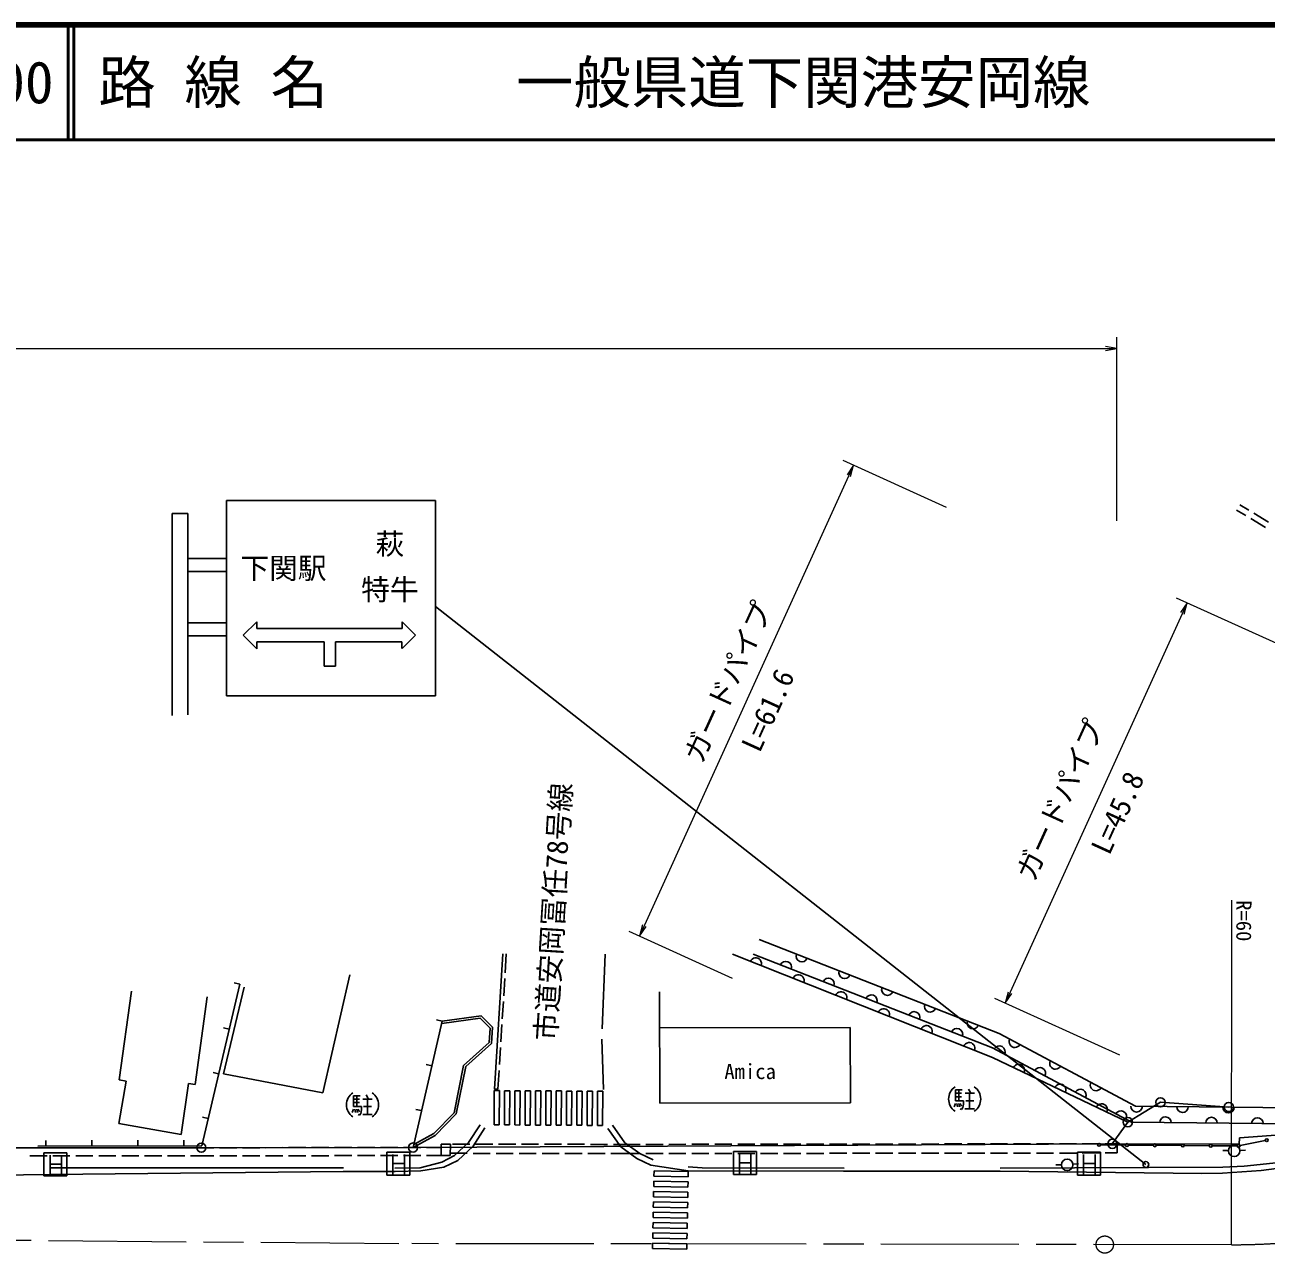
# Model space of a CAD drawing. Units: millimetres, scale not verified. Extents: x 40000 to 680000, y 20000 to 380000.
# Drawn here: x 173982 to 282034, y 273062 to 380000 of the extents above; entities that cross this region are included whole.
import ezdxf
from ezdxf.enums import TextEntityAlignment as Align

# ---------------------------------------------------------------- set-up
doc = ezdxf.new("R2010")
doc.units = ezdxf.units.MM
doc.header["$LTSCALE"] = 1000
doc.linetypes.add('CHAIN', pattern=[18.5, 12, -1.5, 3.5, -1.5])
for name, color, linetype, lineweight in [('M-BGD', 7, 'Continuous', 25), ('M-BMK', 2, 'CHAIN', 13), ('M-BMK-ROW', 30, 'Continuous', 25), ('M-STR-HTXT', 7, 'Continuous', 13), ('M-STR-STRC', 7, 'Continuous', 25), ('M-TTL', 2, 'Continuous', 140), ('M-TTL-LINE', 7, 'Continuous', 50)]:
    doc.layers.add(name, color=color, linetype=linetype, lineweight=lineweight)
doc.layers.add('M-BMK-HTXT', color=7, linetype='Continuous')
doc.layers.add('M-TTL-TXT', color=7, linetype='Continuous')
doc.styles.add('ＭＳ ゴシック', font='')
doc.styles.get('ＭＳ ゴシック').set_extended_font_data('MS Gothic')

# ---------------------------------------------------------------- blocks, each defined once
blk = doc.blocks.new('open_arrow')
at = {"color": 0, "linetype": 'Continuous', "lineweight": -2}
blk.add_lwpolyline([(7.5, 1.25), (0, 0), (7.5, -1.25)], dxfattribs=at)

msp = doc.modelspace()

# ---------------------------------------------------------------- linework, layer by layer
at = {"layer": 'M-BGD'}
for p, q in [((280537, 337744), (279744, 338222)), ((280256, 337272), (279460, 337751)), ((282250, 336712), (280966, 337486)), ((281969, 336239), (280684, 337014)), ((258787, 292199), (237889, 300384)), ((214866, 287351), (215594, 299126)), ((215791, 297462), (215893, 299108)), ((224228, 292588), (224488, 299107)), ((258211, 290095), (235571, 299084)), ((258200, 290926), (237379, 299080)), ((199920, 287019), (202276, 297303)), ((193075, 296224), (191282, 288687)), ((192684, 296470), (192198, 296585)), ((215668, 295466), (215761, 296963)), ((183276, 295878), (182188, 288149)), ((188802, 287742), (189854, 295378)), ((229223, 295817), (229246, 286118)), ((215545, 293470), (215637, 294967)), ((210315, 293266), (207770, 282256)), ((210315, 293266), (209828, 293378)), ((213622, 293527), (210267, 293057)), ((213694, 293739), (210315, 293266)), ((214473, 292661), (213622, 293527)), ((214678, 292737), (213694, 293739)), ((215421, 291473), (215514, 292971)), ((191768, 292576), (191281, 292691)), ((214398, 291411), (214473, 292661)), ((214593, 291317), (214678, 292737)), ((245827, 292716), (229231, 292678)), ((245843, 286156), (245827, 292716)), ((270672, 285852), (258787, 292199)), ((212173, 289406), (214398, 291411)), ((212356, 289302), (214593, 291317)), ((215298, 289477), (215390, 290974)), ((224355, 287319), (224213, 291694)), ((270316, 284455), (258200, 290926)), ((258211, 290095), (269997, 284469)), ((190852, 288683), (190365, 288797)), ((191282, 288687), (199920, 287019)), ((209414, 289368), (208927, 289481)), ((211355, 285278), (212173, 289406)), ((211540, 285181), (212356, 289302)), ((215165, 287333), (215267, 288978)), ((182790, 288030), (182173, 284344)), ((182188, 288149), (182790, 288030)), ((187603, 283387), (188240, 287838)), ((188240, 287838), (188802, 287742)), ((202577, 285831), (202577, 286768)), ((202577, 286768), (203162, 286768)), ((202577, 286477), (203107, 286477)), ((202874, 286768), (202874, 285831)), ((203404, 286477), (204226, 286477)), ((203404, 286477), (204219, 286477)), ((203695, 286833), (203870, 286539)), ((203808, 286477), (203808, 285126)), ((214866, 287351), (215165, 287333)), ((254993, 286334), (254993, 287272)), ((254993, 287272), (255578, 287272)), ((254993, 286981), (255523, 286981)), ((254993, 286686), (255520, 286686)), ((255290, 287272), (255290, 286334)), ((255820, 286981), (256642, 286981)), ((255820, 286981), (256635, 286981)), ((256111, 287336), (256286, 287042)), ((256224, 286981), (256224, 285629)), ((202579, 285595), (202462, 285304)), ((202577, 286183), (203104, 286183)), ((203285, 285831), (202577, 285831)), ((202697, 285596), (202757, 285304)), ((202873, 285595), (202931, 285306)), ((202990, 285595), (203108, 285360)), ((203226, 285236), (203285, 285527)), ((203285, 285527), (203285, 285831)), ((203462, 285831), (204161, 285831)), ((208513, 285471), (208026, 285584)), ((209590, 283473), (211355, 285278)), ((229246, 286118), (245843, 286156)), ((254995, 286098), (254878, 285808)), ((255701, 286334), (254993, 286334)), ((255113, 286100), (255173, 285808)), ((255289, 286098), (255347, 285809)), ((255406, 286098), (255524, 285863)), ((255410, 285632), (255520, 285571)), ((255520, 285571), (255642, 285739)), ((255642, 285739), (255701, 286030)), ((255701, 286030), (255701, 286334)), ((255817, 285629), (256632, 285629)), ((255878, 286334), (256577, 286334)), ((285294, 285718), (270672, 285852)), ((182173, 284344), (187603, 283387)), ((189935, 284789), (189449, 284904)), ((202994, 285129), (203104, 285068)), ((203104, 285068), (203226, 285236)), ((203401, 285126), (204216, 285126)), ((209712, 283312), (211540, 285181)), ((212614, 282691), (213606, 284240)), ((225146, 284200), (226216, 282678)), ((269997, 284469), (268637, 282578)), ((285526, 284316), (270316, 284455)), ((207770, 282256), (209712, 283312)), ((207830, 282517), (209590, 283473)), ((279686, 282545), (279716, 283104)), ((279716, 283104), (284025, 283426)), ((174412, 282235), (175912, 282236)), ((175816, 282376), (175815, 282876)), ((176412, 282236), (177912, 282237)), ((178412, 282237), (179912, 282238)), ((179816, 282388), (179815, 282888)), ((180412, 282238), (181912, 282239)), ((182412, 282239), (183912, 282240)), ((183816, 282399), (183815, 282899)), ((184412, 282241), (185912, 282242)), ((186412, 282242), (187912, 282243)), ((187816, 282410), (187815, 282910)), ((188412, 282243), (189174, 282243)), ((189174, 282243), (190441, 282244)), ((190941, 282245), (192441, 282246)), ((192941, 282246), (194441, 282247)), ((194941, 282247), (196441, 282249)), ((196941, 282249), (198441, 282250)), ((198941, 282250), (200441, 282251)), ((200941, 282252), (202441, 282253)), ((202941, 282253), (204441, 282254)), ((204941, 282254), (206441, 282256)), ((206941, 282256), (208441, 282257)), ((208941, 282257), (210208, 282258)), ((210208, 281558), (210212, 282552)), ((210212, 282552), (211020, 282549)), ((211020, 282549), (211016, 281555)), ((211217, 282556), (212708, 282554)), ((211368, 281556), (212614, 282691)), ((213208, 282553), (214708, 282551)), ((215208, 282550), (216708, 282548)), ((217208, 282547), (218708, 282544)), ((219208, 282544), (220708, 282541)), ((221208, 282540), (222708, 282538)), ((223208, 282537), (224708, 282535)), ((225208, 282534), (226698, 282532)), ((226216, 282678), (227509, 281728)), ((226491, 282533), (227531, 282534)), ((228031, 282535), (229531, 282537)), ((230031, 282537), (231531, 282539)), ((232031, 282540), (233531, 282542)), ((234031, 282542), (235531, 282544)), ((236031, 282545), (237531, 282547)), ((238031, 282547), (239531, 282549)), ((240031, 282550), (241531, 282552)), ((242031, 282553), (243531, 282554)), ((244031, 282555), (245531, 282557)), ((246031, 282558), (247531, 282560)), ((248031, 282560), (249531, 282562)), ((250031, 282563), (251531, 282565)), ((252031, 282565), (253531, 282567)), ((254031, 282568), (255531, 282570)), ((256031, 282571), (257531, 282572)), ((258031, 282573), (259531, 282575)), ((260031, 282576), (261531, 282578)), ((262031, 282578), (263531, 282580)), ((264031, 282581), (265531, 282583)), ((266031, 282583), (267531, 282585)), ((268031, 282586), (269071, 282587)), ((268637, 282578), (279686, 282545)), ((269072, 281787), (269071, 282587)), ((279748, 281996), (280248, 282021)), ((174412, 281535), (175912, 281536)), ((176412, 281536), (177912, 281537)), ((178412, 281537), (179912, 281538)), ((180412, 281538), (181912, 281539)), ((182412, 281539), (183912, 281540)), ((184412, 281541), (185912, 281542)), ((186412, 281542), (187912, 281543)), ((188412, 281543), (189175, 281543)), ((189175, 281543), (190442, 281544)), ((190942, 281545), (192442, 281546)), ((192942, 281546), (194442, 281547)), ((194942, 281547), (196442, 281549)), ((196942, 281549), (198442, 281550)), ((198942, 281550), (200442, 281551)), ((200942, 281552), (202442, 281553)), ((202942, 281553), (204442, 281554)), ((204942, 281554), (206442, 281556)), ((206942, 281556), (208442, 281557)), ((208404, 280494), (210265, 280971)), ((208942, 281557), (210208, 281558)), ((211016, 281555), (210208, 281558)), ((210265, 280971), (211368, 281556)), ((211009, 281757), (212499, 281755)), ((212999, 281754), (214499, 281752)), ((214999, 281751), (216499, 281749)), ((216999, 281748), (218499, 281745)), ((218999, 281745), (220499, 281742)), ((220999, 281741), (222499, 281739)), ((222999, 281738), (224499, 281736)), ((224999, 281735), (226490, 281733)), ((226490, 281733), (227531, 281734)), ((227509, 281728), (228677, 281189)), ((228031, 281735), (229531, 281737)), ((230031, 281737), (231531, 281739)), ((232031, 281740), (233531, 281742)), ((234031, 281742), (235531, 281744)), ((236031, 281745), (237531, 281747)), ((238031, 281747), (239531, 281749)), ((240031, 281750), (241531, 281752)), ((242031, 281753), (243531, 281754)), ((244031, 281755), (245531, 281757)), ((246031, 281758), (247531, 281760)), ((248031, 281760), (249531, 281762)), ((250031, 281763), (251531, 281765)), ((252031, 281765), (253531, 281767)), ((254031, 281768), (255531, 281770)), ((256031, 281771), (257531, 281772)), ((258031, 281773), (259531, 281775)), ((260031, 281776), (261531, 281778)), ((262031, 281778), (263531, 281780)), ((264031, 281781), (265531, 281783)), ((266031, 281783), (267531, 281785)), ((268031, 281786), (269072, 281787)), ((278749, 281990), (278250, 282009)), ((283155, 280966), (280108, 280641)), ((176208, 280480), (201711, 280489)), ((206174, 280458), (208404, 280494)), ((231724, 280571), (232941, 280495)), ((232941, 280495), (245301, 280470)), ((278275, 280558), (258879, 280459)), ((264216, 280753), (263716, 280749)), ((265214, 280801), (265712, 280846)), ((280108, 280641), (278275, 280558))]:
    msp.add_line(p, q, dxfattribs=at)
msp.add_lwpolyline([(192684, 296470), (189376, 282414), (175124, 282375)], dxfattribs=at)
for centre in [(279249, 281972), (264716, 280757)]:
    msp.add_circle(centre, 500, dxfattribs=at)
for centre, radius, start, end in [((237597, 298280), 500, 338.34448, 158.34448), ((240218, 297968), 500, 338.61276, 158.61276), ((241614, 298925), 500, 158.61276, 338.61276), ((241314, 296803), 500, 338.34448, 158.34448), ((245338, 297466), 500, 158.61276, 338.61276), ((243942, 296509), 500, 338.61276, 158.61276), ((249063, 296008), 500, 158.61276, 338.61276), ((245032, 295327), 500, 338.34448, 158.34448), ((247667, 295051), 500, 338.61276, 158.61276), ((248750, 293851), 500, 338.34448, 158.34448), ((251391, 293592), 500, 338.61276, 158.61276), ((252787, 294549), 500, 158.61276, 338.61276), ((252467, 292375), 500, 338.34448, 158.34448), ((256512, 293090), 500, 158.61276, 338.61276), ((255116, 292133), 500, 338.61276, 158.61276), ((256185, 290899), 500, 338.34448, 158.34448), ((258807, 290602), 500, 331.89447, 151.89447), ((260160, 291466), 500, 151.89447, 331.89447), ((263688, 289582), 500, 151.89447, 331.89447), ((260494, 289005), 500, 334.48584, 154.48584), ((262335, 288717), 500, 331.89447, 151.89447), ((255653, 286481), 1264, 123.85503, 236.14497), ((255924, 286481), 1264, 303.85503, 56.14497), ((264104, 287282), 500, 334.48584, 154.48584), ((267217, 287697), 500, 151.89447, 331.89447), ((203237, 285977), 1264, 123.85503, 236.14497), ((203508, 285977), 1264, 303.85503, 56.14497), ((265863, 286833), 500, 331.89447, 151.89447), ((267714, 285559), 500, 334.48584, 154.48584), ((269392, 284948), 500, 331.89447, 151.89447), ((270755, 285851), 500, 179.47681, 359.47681), ((274755, 285814), 500, 179.47681, 359.47681), ((278754, 285778), 500, 179.47681, 359.47681), ((273268, 284428), 500, 359.47681, 179.47681), ((277268, 284391), 500, 359.47681, 179.47681), ((281268, 284355), 500, 359.47681, 179.47681)]:
    msp.add_arc(centre, radius, start, end, dxfattribs=at)
at = {"layer": 'M-BMK'}
for p in [(139030, 274494), (279003, 273798)]:
    msp.add_line(p, (207659, 273891), dxfattribs=at)
msp.add_circle((267985, 273812), 750, dxfattribs=at)
msp.add_arc((279082, 333798), 60000, 269.92532, 331.04508, dxfattribs=at)
at = {"layer": 'M-BMK-ROW'}
for points in [[(207770, 282256), (268637, 282578), (269997, 284469), (272831, 286197), (278778, 285783)], [(67997, 282486), (69039, 282488), (106572, 282496), (127149, 282548), (130047, 282555), (131093, 282259), (168353, 282233), (170804, 282233), (189342, 282242), (207770, 282256)]]:
    msp.add_lwpolyline(points, dxfattribs=at)
for centre in [(272831, 286197), (278778, 285783), (269997, 284469), (189342, 282242), (207770, 282256), (268637, 282578)]:
    msp.add_circle(centre, 400, dxfattribs=at)
at = {"layer": 'M-STR-HTXT'}
for p, q in [((269044, 336815), (269044, 352815)), ((67968, 351815), (269044, 351815)), ((246112, 341668), (227492, 300656)), ((254210, 337991), (245201, 342081)), ((275152, 329672), (259327, 294816)), ((285108, 325152), (274242, 330086)), ((279003, 273798), (279042, 303798)), ((235590, 296980), (226582, 301070)), ((269283, 290296), (258417, 295230))]:
    msp.add_line(p, q, dxfattribs=at)
at = {"layer": 'M-STR-STRC'}
for p, q in [((191523, 338603), (209715, 338603)), ((191523, 321573), (191523, 338603)), ((209715, 321573), (209715, 338603)), ((186819, 337449), (186819, 319859)), ((186819, 337449), (188163, 337449)), ((188163, 337449), (188163, 319940)), ((188163, 333529), (191523, 333529)), ((191523, 332409), (188163, 332409)), ((271565, 280780), (209715, 329351)), ((188163, 327929), (191523, 327929)), ((193001, 326859), (194171, 328029)), ((194171, 328029), (194171, 327453)), ((201035, 327453), (194171, 327453)), ((201035, 327453), (206826, 327453)), ((207996, 326868), (206826, 328038)), ((206826, 328038), (206826, 327453)), ((191523, 326809), (188163, 326809)), ((194171, 325689), (193001, 326859)), ((206826, 325698), (207996, 326868)), ((194171, 326283), (194171, 325689)), ((200039, 326283), (194171, 326283)), ((200041, 326283), (200039, 324171)), ((201033, 326283), (201031, 324171)), ((206793, 326283), (201033, 326283)), ((206793, 326283), (206793, 325698)), ((201031, 324171), (200039, 324171)), ((191523, 321573), (209715, 321573)), ((214822, 284231), (214838, 287212)), ((214838, 287212), (215288, 287210)), ((215272, 284228), (215288, 287210)), ((215722, 284226), (215738, 287208)), ((215738, 287208), (216188, 287205)), ((216172, 284224), (216188, 287205)), ((216622, 284222), (216638, 287203)), ((216638, 287203), (217087, 287201)), ((217072, 284219), (217087, 287201)), ((217522, 284217), (217537, 287198)), ((217537, 287198), (217987, 287196)), ((217972, 284215), (217987, 287196)), ((218422, 284212), (218437, 287194)), ((218437, 287194), (218887, 287192)), ((218872, 284210), (218887, 287192)), ((219322, 284208), (219337, 287189)), ((219337, 287189), (219787, 287187)), ((219772, 284205), (219787, 287187)), ((220222, 284203), (220237, 287185)), ((220237, 287185), (220687, 287182)), ((220672, 284201), (220687, 287182)), ((221122, 284198), (221137, 287180)), ((221137, 287180), (221587, 287178)), ((221572, 284196), (221587, 287178)), ((222022, 284194), (222037, 287175)), ((222037, 287175), (222487, 287173)), ((222472, 284192), (222487, 287173)), ((222922, 284189), (222937, 287171)), ((222937, 287171), (223387, 287169)), ((223372, 284187), (223387, 287169)), ((223822, 284185), (223837, 287166)), ((223837, 287166), (224287, 287164)), ((224272, 284182), (224287, 287164)), ((215272, 284228), (214822, 284231)), ((216172, 284224), (215722, 284226)), ((217072, 284219), (216622, 284222)), ((217972, 284215), (217522, 284217)), ((218872, 284210), (218422, 284212)), ((219772, 284205), (219322, 284208)), ((220672, 284201), (220222, 284203)), ((221572, 284196), (221122, 284198)), ((222472, 284192), (222022, 284194)), ((223372, 284187), (222922, 284189)), ((224272, 284182), (223822, 284185)), ((212999, 282366), (214027, 283971)), ((224737, 283913), (225854, 282324)), ((211658, 281143), (212999, 282366)), ((225854, 282324), (227253, 281296)), ((267612, 282497), (269792, 282479)), ((270042, 282477), (272222, 282459)), ((272472, 282457), (274652, 282439)), ((274902, 282437), (277082, 282419)), ((277332, 282417), (279512, 282399)), ((279760, 282423), (281959, 282878)), ((177635, 281799), (175635, 281799)), ((175635, 281799), (175635, 279799)), ((176175, 279884), (176175, 281584)), ((177167, 281594), (177167, 279890)), ((177635, 279799), (177635, 281799)), ((207486, 281857), (205486, 281857)), ((205486, 281857), (205486, 279857)), ((206026, 279942), (206026, 281642)), ((207018, 281653), (207018, 279948)), ((207486, 279857), (207486, 281857)), ((210463, 280550), (211658, 281143)), ((227253, 281296), (228467, 280735)), ((237655, 281913), (235655, 281913)), ((235655, 281913), (235655, 279913)), ((236196, 279998), (236196, 281698)), ((237187, 281709), (237187, 280004)), ((237655, 279913), (237655, 281913)), ((267603, 281859), (265603, 281859)), ((265603, 281859), (265603, 279859)), ((266144, 279943), (266144, 281643)), ((267135, 281654), (267135, 279949)), ((267603, 279859), (267603, 281859)), ((281590, 280255), (287455, 281029)), ((176197, 279907), (165325, 279809)), ((176175, 280799), (177167, 280799)), ((201685, 280172), (176197, 279907)), ((206227, 280181), (201685, 280172)), ((205486, 279857), (207486, 279857)), ((206026, 280857), (207018, 280857)), ((208458, 280233), (206227, 280181)), ((210463, 280550), (208458, 280233)), ((231713, 280218), (228467, 280735)), ((228740, 279771), (228749, 280221)), ((231729, 280164), (228749, 280221)), ((231713, 280218), (245247, 280192)), ((231729, 280164), (231721, 279715)), ((235655, 279913), (237655, 279913)), ((236196, 280913), (237187, 280913)), ((258885, 280197), (245247, 280192)), ((258885, 280197), (276439, 280008)), ((265603, 279859), (267603, 279859)), ((266144, 280859), (267135, 280859)), ((276439, 280008), (278246, 280026)), ((278246, 280026), (281590, 280255)), ((175635, 279799), (177635, 279799)), ((228723, 278871), (228732, 279321)), ((231703, 278815), (228723, 278871)), ((231712, 279265), (228732, 279321)), ((231721, 279715), (228740, 279771)), ((231712, 279265), (231703, 278815)), ((228706, 277972), (228715, 278421)), ((231686, 277915), (228706, 277972)), ((231695, 278365), (228715, 278421)), ((231695, 278365), (231686, 277915)), ((228672, 276172), (228680, 276622)), ((231661, 276565), (228680, 276622)), ((228689, 277072), (228697, 277522)), ((231669, 277015), (228689, 277072)), ((231678, 277465), (228697, 277522)), ((231678, 277465), (231669, 277015)), ((228655, 275272), (228663, 275722)), ((231644, 275665), (228663, 275722)), ((231652, 276115), (228672, 276172)), ((231644, 275665), (231635, 275215)), ((231661, 276565), (231652, 276115)), ((228638, 274372), (228646, 274822)), ((231626, 274765), (228646, 274822)), ((231635, 275215), (228655, 275272)), ((231626, 274765), (231618, 274316)), ((228620, 273472), (228629, 273922)), ((231601, 273416), (228620, 273472)), ((231609, 273866), (228629, 273922)), ((231618, 274316), (228638, 274372)), ((231609, 273866), (231601, 273416))]:
    msp.add_line(p, q, dxfattribs=at)
for centre, radius in [((267487, 282498), 125), ((269917, 282478), 125), ((272347, 282458), 125), ((274777, 282438), 125), ((277207, 282418), 125), ((279637, 282397), 125), ((282082, 282903), 125), ((271565, 280780), 250)]:
    msp.add_circle(centre, radius, dxfattribs=at)
at = {"layer": 'M-TTL'}
msp.add_line((680000, 380000), (40000, 380000), dxfattribs=at)
at = {"layer": 'M-TTL-LINE'}
for p, q in [((177750, 380000), (177750, 370000)), ((178250, 380000), (178250, 370000)), ((40000, 370000), (680000, 370000))]:
    msp.add_line(p, q, dxfattribs=at)

# ---------------------------------------------------------------- block references
at = {"layer": 'M-STR-HTXT', "xscale": 133, "yscale": 133}
for p, rotation in [((269044, 351815), 180), ((246112, 341668), 245.6), ((275152, 329672), 245.6), ((227492, 300656), 65.6), ((259327, 294816), 65.6)]:
    msp.add_blockref('open_arrow', p, dxfattribs=dict(at, rotation=rotation))

# ---------------------------------------------------------------- texts
at = {"layer": 'M-BGD', "style": 'ＭＳ ゴシック'}
msp.add_text('Amica', height=1320, dxfattribs=at).set_placement((237117, 288879), align=Align.MIDDLE_CENTER)
at = {"layer": 'M-BMK-HTXT', "style": 'ＭＳ ゴシック'}
msp.add_text('市道安岡冨任78号線', height=1833, rotation=86.464, dxfattribs=at).set_placement((219989, 302782), align=Align.MIDDLE_CENTER)
at = {"layer": 'M-STR-HTXT', "style": 'ＭＳ ゴシック'}
for p in [(235187, 322805), (264096, 312534)]:
    msp.add_text('ガードパイプ', height=1833, rotation=65.581, dxfattribs=at).set_placement(p, align=Align.MIDDLE_CENTER)
for s, p in [('L=61.6', (239989, 319715)), ('L=45.8', (270427, 310797))]:
    msp.add_text(s, height=1833, rotation=65.581, dxfattribs=at).set_placement(p, align=Align.BOTTOM_CENTER)
msp.add_text('R=60', height=1320, rotation=269.925, dxfattribs=at).set_placement((279042, 303798), align=Align.BOTTOM_LEFT)
at = {"layer": 'M-STR-STRC', "style": 'ＭＳ ゴシック'}
for s, p in [('萩', (205760, 334802)), ('下関駅', (196500, 332691)), ('特牛', (205760, 330838))]:
    msp.add_text(s, height=1833, dxfattribs=at).set_placement(p, align=Align.MIDDLE_CENTER)
at = {"layer": 'M-TTL-TXT', "style": 'ＭＳ ゴシック'}
for s, p in [('路 線 名', (180380, 375000)), ('一般県道下関港安岡線', (216734, 375000)), ('019-00', (161521, 375000))]:
    msp.add_text(s, height=3666, dxfattribs=at).set_placement(p, align=Align.MIDDLE_LEFT)

doc.saveas('drawing.dxf')
